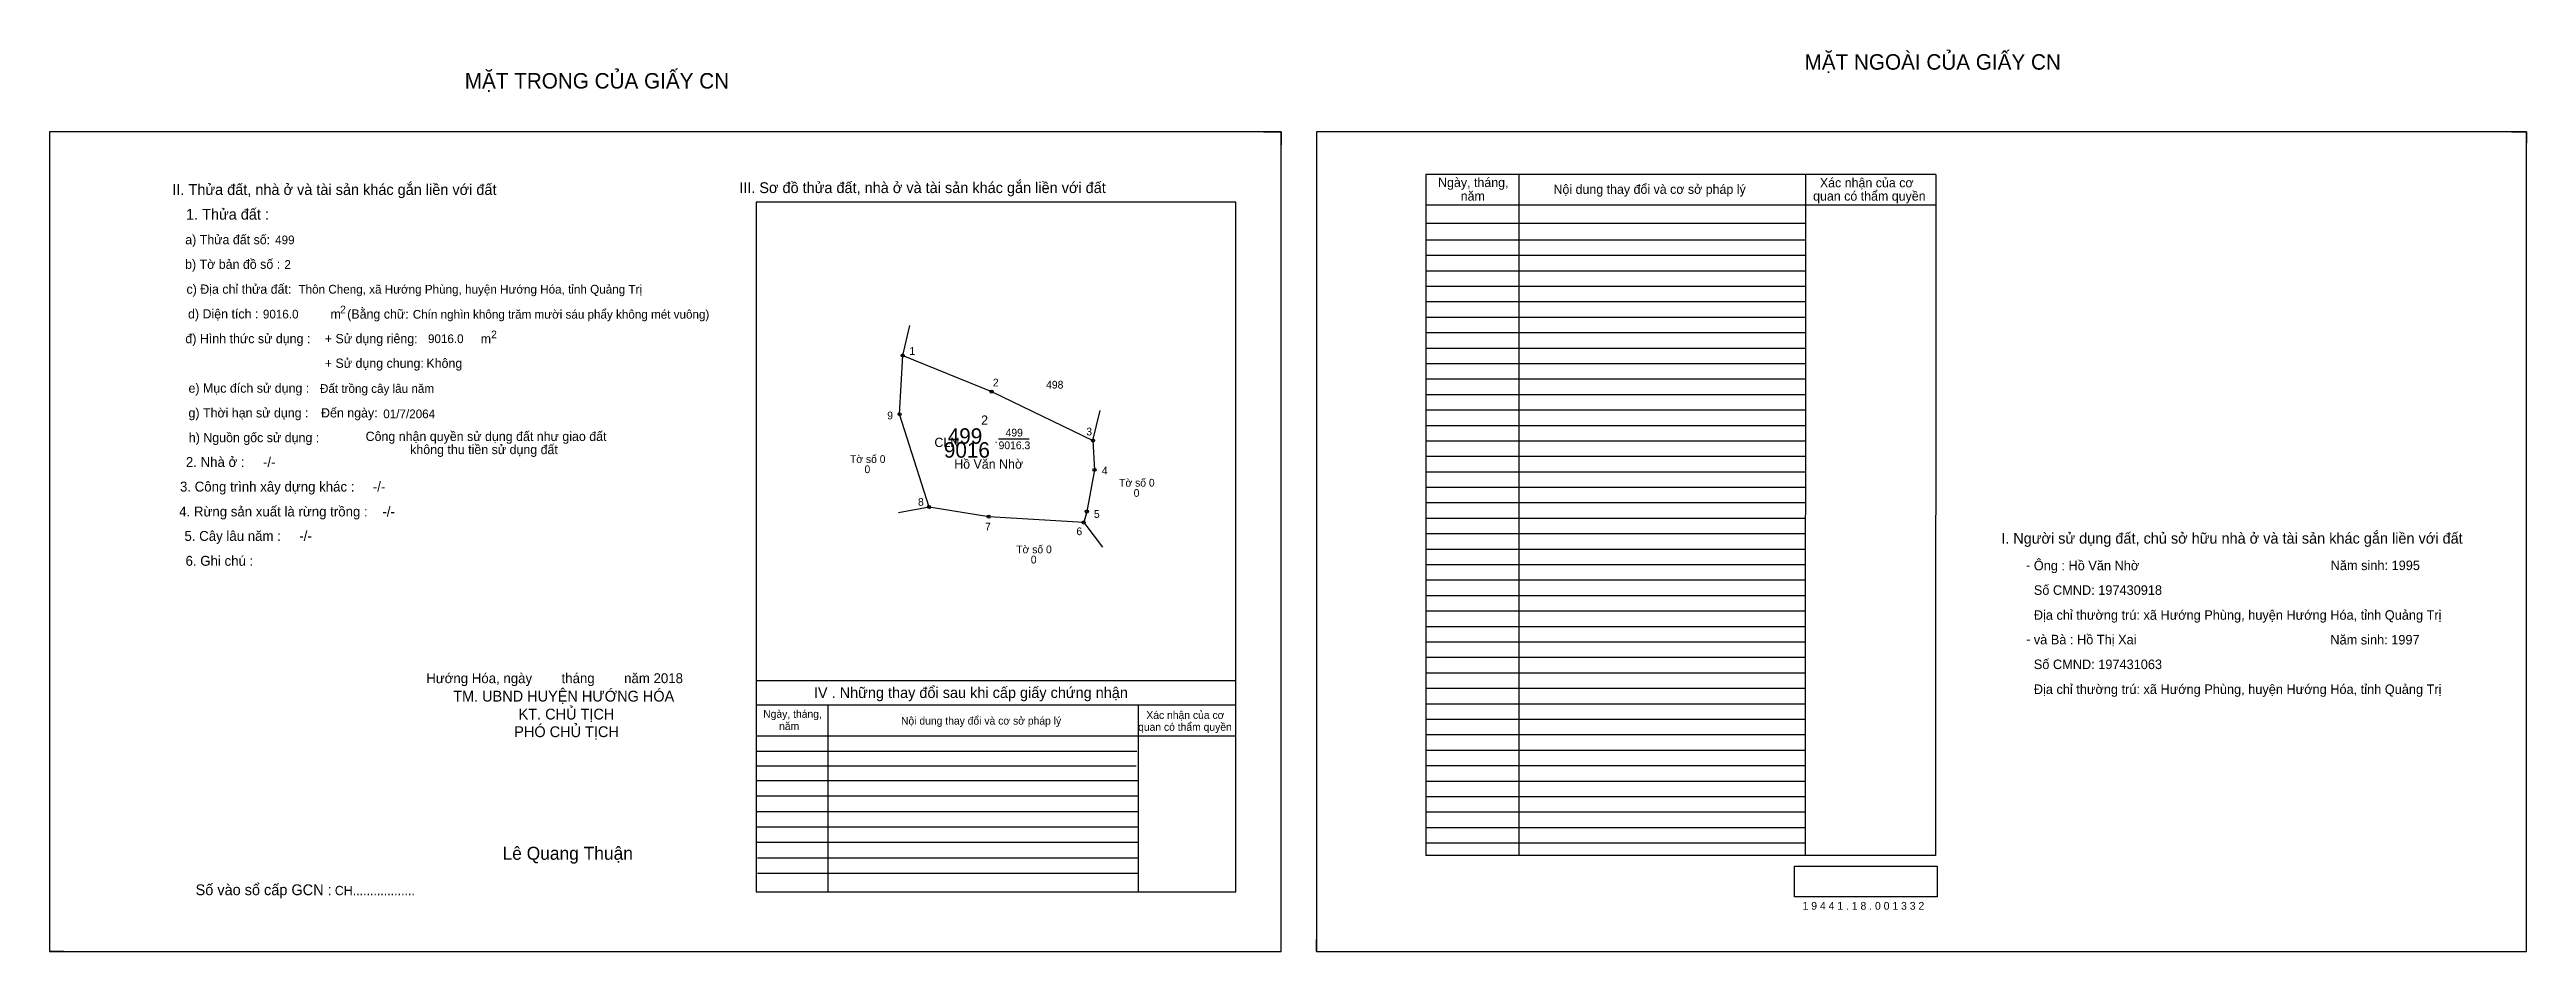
# Model space of a CAD drawing. Extents: x 529800 to 533307, y 1849711 to 1850294.
# Drawn here: x 531705 to 533307, y 1849711 to 1850294 of the extents above.
import ezdxf

# ---------------------------------------------------------------- set-up
doc = ezdxf.new("R2010")
doc.units = 0
for name, color, linetype in [('Default', 7, 'Continuous'), ('Level 10', 7, 'Continuous'), ('Level 11', 7, 'Continuous'), ('Level 13', 7, 'Continuous'), ('Level 2', 7, 'Continuous'), ('Level 27', 7, 'Continuous'), ('Level 3', 7, 'Continuous'), ('Level 36', 7, 'Continuous'), ('Level 4', 7, 'Continuous'), ('Level 5', 7, 'Continuous'), ('Level 55', 7, 'Continuous'), ('Level 6', 7, 'Continuous'), ('Level 7', 7, 'Continuous'), ('Level 8', 7, 'Continuous'), ('Level 9', 7, 'Continuous')]:
    doc.layers.add(name, color=color, linetype=linetype)

msp = doc.modelspace()

# ---------------------------------------------------------------- linework, layer by layer
at = {"layer": 'Level 10'}
for p, q in [((532490.3, 1850240.6), (532501.6, 1850240.6)), ((532501.6, 1850240.6), (532501.6, 1850232.2)), ((533297.1, 1850240.6), (533306.7, 1850240.6)), ((533306.7, 1850240.6), (533306.7, 1850233.2)), ((532312.6, 1849991.7), (532274, 1849998)), ((532374, 1849988), (532312.6, 1849991.7)), ((531705.5, 1849718.4), (531705.5, 1849710.6)), ((531714.7, 1849710.6), (531705.5, 1849710.6)), ((532524.4, 1849710.6), (532524.4, 1849718.4)), ((532524.4, 1849710.6), (532531.5, 1849710.6))]:
    msp.add_line(p, q, dxfattribs=at)
for points in [[(531705.5, 1849710.6), (532501.6, 1849710.6), (532501.6, 1850240.6), (531705.5, 1850240.6)], [(532524.4, 1849710.6), (533306.7, 1849710.6), (533306.7, 1850240.6), (532524.4, 1850240.6)], [(532380, 1850041), (532381, 1850022), (532376, 1849995), (532374, 1849988), (532312.6, 1849991.7), (532274, 1849998), (532255, 1850058), (532257, 1850096), (532314.4, 1850072.6)]]:
    msp.add_lwpolyline(points, close=True, dxfattribs=at)
at = {"layer": 'Level 11'}
for centre in [(532257, 1850096), (532255, 1850058), (532314.4, 1850072.6), (532380, 1850041), (532380, 1850041), (532381, 1850022), (532274, 1849998), (532376, 1849995), (532312.6, 1849991.7), (532374, 1849988)]:
    msp.add_circle(centre, 1, dxfattribs=at)
at = {"layer": 'Level 27'}
for p, q in [((532257, 1850096), (532261.7, 1850115.4)), ((532380, 1850041), (532384.6, 1850060.5)), ((532274, 1849998), (532254.3, 1849994.3)), ((532374, 1849988), (532386.2, 1849972.1))]:
    msp.add_line(p, q, dxfattribs=at)
at = {"layer": 'Level 6'}
msp.add_lwpolyline([(532833.4, 1849765.7), (532925.8, 1849765.7), (532925.8, 1849745.9), (532833.4, 1849745.9)], close=True, dxfattribs=at)
at = {"layer": 'Level 7'}
for p, q in [((532840.4, 1850170.6), (532595.2, 1850170.6)), ((532840.4, 1850160.6), (532595.2, 1850160.6)), ((532840.4, 1850150.6), (532595.2, 1850150.6)), ((532840.4, 1850140.6), (532595.2, 1850140.6)), ((532840.4, 1850130.6), (532595.2, 1850130.6)), ((532840.4, 1850120.6), (532595.2, 1850120.6)), ((532840.4, 1850110.6), (532595.2, 1850110.6)), ((532840.4, 1850100.6), (532595.2, 1850100.6)), ((532840.4, 1850090.6), (532595.2, 1850090.6)), ((532840.4, 1850080.6), (532595.2, 1850080.6)), ((532840.4, 1850070.6), (532595.2, 1850070.6)), ((532840.4, 1850060.6), (532595.2, 1850060.6)), ((532840.4, 1850050.6), (532595.2, 1850050.6)), ((532840.4, 1850040.6), (532595.2, 1850040.6)), ((532840.4, 1850030.6), (532595.2, 1850030.6)), ((532840.4, 1850020.6), (532595.2, 1850020.6)), ((532840.4, 1850010.6), (532595.2, 1850010.6)), ((532840.4, 1850000.6), (532595.2, 1850000.6)), ((532840.4, 1849990.6), (532595.2, 1849990.6)), ((532840.4, 1849980.6), (532595.2, 1849980.6)), ((532840.4, 1849970.6), (532595.2, 1849970.6)), ((532840.4, 1849960.6), (532595.2, 1849960.6)), ((532840.4, 1849950.6), (532595.2, 1849950.6)), ((532840.4, 1849940.6), (532595.2, 1849940.6)), ((532840.4, 1849930.6), (532595.2, 1849930.6)), ((532840.4, 1849920.6), (532595.2, 1849920.6)), ((532840.4, 1849910.6), (532595.2, 1849910.6)), ((532840.4, 1849900.6), (532595.2, 1849900.6)), ((532840.4, 1849890.6), (532595.2, 1849890.6)), ((532840.4, 1849880.6), (532595.2, 1849880.6)), ((532840.4, 1849870.6), (532595.2, 1849870.6)), ((532840.4, 1849860.6), (532595.2, 1849860.6)), ((532840.4, 1849850.6), (532595.2, 1849850.6)), ((532408.4, 1849839.9), (532162.3, 1849839.9)), ((532840.4, 1849840.6), (532595.2, 1849840.6)), ((532407.9, 1849830.4), (532162.3, 1849830.4)), ((532409.2, 1849821), (532162.3, 1849821)), ((532840.4, 1849830.6), (532595.2, 1849830.6)), ((532840.4, 1849820.6), (532595.2, 1849820.6)), ((532409.2, 1849811), (532162.3, 1849811)), ((532840.4, 1849810.6), (532595.2, 1849810.6)), ((532409.2, 1849801), (532162.3, 1849801)), ((532409.2, 1849791), (532162.3, 1849791)), ((532840.4, 1849800.6), (532595.2, 1849800.6)), ((532840.4, 1849790.6), (532595.2, 1849790.6)), ((532409.2, 1849781), (532162.3, 1849781)), ((532409.2, 1849771), (532163.1, 1849771)), ((532840.4, 1849780.6), (532595.2, 1849780.6)), ((532409.2, 1849761), (532163.1, 1849761))]:
    msp.add_line(p, q, dxfattribs=at)
at = {"layer": 'Level 8'}
for p, q in [((532924.8, 1850213.1), (532595.2, 1850213.1)), ((532595.2, 1850213.1), (532595.2, 1849772.6)), ((532655.2, 1850213.1), (532655.2, 1849772.6)), ((532840.6, 1850212.9), (532840.4, 1849772.6)), ((532924.8, 1850213.1), (532924.7, 1849772.6)), ((532472.3, 1850195.2), (532162.3, 1850195.2)), ((532162.3, 1850195.2), (532162.3, 1849749.2)), ((532472.3, 1849749.2), (532472.3, 1850195.2)), ((532924.8, 1850193.1), (532595.2, 1850193.1)), ((532840.4, 1850181.3), (532595.2, 1850181.3)), ((532472.3, 1849885.6), (532162.3, 1849885.6)), ((532472.3, 1849869.9), (532162.3, 1849869.9)), ((532208.5, 1849869.9), (532208.5, 1849749.2)), ((532409.2, 1849869.9), (532409.2, 1849749.2)), ((532472.3, 1849849.9), (532162.3, 1849849.9)), ((532924.7, 1849772.6), (532595.2, 1849772.6)), ((532162.3, 1849749.2), (532472.3, 1849749.2))]:
    msp.add_line(p, q, dxfattribs=at)
at = {"layer": 'Level 9'}
msp.add_line((532319, 1850042), (532338.7, 1850042), dxfattribs=at)

# ---------------------------------------------------------------- texts
at = {"layer": 'Default'}
for s, p in [('e) Mục đích sử dụng :', (531795.3, 1850071.9)), ('g) Thời hạn sử dụng :', (531795.3, 1850055.9)), ('Đến ngày:', (531881, 1850055.9)), ('h) Nguồn gốc sử dụng :', (531795.5, 1850039.9)), ('Công nhận quyền sử dụng đất như giao đất', (531909.8, 1850040.7)), ('không thu tiền sử dụng đất', (531938.6, 1850032.2))]:
    msp.add_text(s, height=6, dxfattribs=at).set_placement(p)
at = {"layer": 'Level 13'}
for s, p in [('499', (532323.5, 1850043.6)), ('.', (532316.5, 1850039.5)), ('9016.3', (532319, 1850035.4))]:
    msp.add_text(s, height=5, dxfattribs=at).set_placement(p)
at = {"layer": 'Level 2'}
msp.add_text('Hồ Văn Nhờ', height=6, dxfattribs=at).set_placement((532290.3, 1850022.8))
at = {"layer": 'Level 3'}
msp.add_text('CLN', height=6, dxfattribs=at).set_placement((532277.5, 1850036.8))
at = {"layer": 'Level 36'}
for s, p in [('498', (532349.7, 1850074.6)), ('Tờ số 0', (532222.9, 1850026.5)), ('0', (532232.3, 1850019.9)), ('Tờ số 0', (532396.9, 1850011.2)), ('0', (532406.3, 1850004.6)), ('Tờ số 0', (532330.4, 1849968.1)), ('0', (532339.8, 1849961.5))]:
    msp.add_text(s, height=5, dxfattribs=at).set_placement(p)
at = {"layer": 'Level 4'}
msp.add_text('499', height=10, dxfattribs=at).set_placement((532286.1, 1850038.9))
at = {"layer": 'Level 5'}
msp.add_text('9016', height=10, dxfattribs=at).set_placement((532283.6, 1850029.9))
at = {"layer": 'Level 55'}
for s, height, p in [('498', 0.22, (532256.8, 1850095.8)), ('1', 0.8, (532256.8, 1850096)), ('0', 0.22, (532256.9, 1850095.8)), ('9', 0.8, (532254.7, 1850058)), ('2', 0.8, (532314.1, 1850072.6)), ('498', 0.22, (532314.2, 1850072.4)), ('0', 0.22, (532254.9, 1850057.8)), ('3', 0.8, (532379.8, 1850041)), ('498', 0.22, (532379.8, 1850040.8)), ('0', 0.22, (532379.9, 1850040.8)), ('0', 0.22, (532379.9, 1850040.8)), ('4', 0.8, (532380.7, 1850022)), ('0', 0.22, (532380.9, 1850021.8)), ('0', 0.22, (532380.9, 1850021.8)), ('8', 0.8, (532273.7, 1849998)), ('0', 0.22, (532273.9, 1849997.8)), ('0', 0.22, (532273.9, 1849997.8)), ('0', 0.22, (532273.9, 1849997.8)), ('5', 0.8, (532375.7, 1849995)), ('0', 0.22, (532375.9, 1849994.8)), ('0', 0.22, (532375.9, 1849994.8)), ('7', 0.8, (532312.3, 1849991.7)), ('0', 0.22, (532312.5, 1849991.5)), ('0', 0.22, (532312.5, 1849991.5)), ('6', 0.8, (532373.7, 1849988)), ('0', 0.22, (532373.9, 1849987.8)), ('0', 0.22, (532373.9, 1849987.8)), ('0', 0.22, (532373.9, 1849987.8)), ('0', 0.22, (532373.9, 1849987.8))]:
    msp.add_text(s, height=height, dxfattribs=at).set_placement(p)
at = {"layer": 'Level 6'}
for s, height, p in [('499', 5.63, (531851.3, 1850167.9)), ('2', 5.63, (531857.3, 1850152)), ('Thôn Cheng, xã Hướng Phùng, huyện Hướng Hóa, tỉnh Quảng Trị', 5.64, (531866.4, 1850136)), ('9016.0', 5.63, (531843.4, 1850119.9)), ('Chín nghìn không trăm mười sáu phẩy không mét vuông)', 5.632, (531940.3, 1850119.8)), ('9016.0', 5.63, (531950.1, 1850104)), ('Đất trồng cây lâu năm', 5.64, (531880.3, 1850071.8)), ('01/7/2064', 5.64, (531921.2, 1850055.4)), ('Ông : Hồ Văn Nhờ', 6.16, (532988.2, 1849957.1)), ('Năm sinh: 1995', 6.16, (533180.1, 1849957.2)), ('Số CMND: 197430918', 6.16, (532988.2, 1849941.2)), ('Địa chỉ thường trú: xã Hướng Phùng, huyện Hướng Hóa, tỉnh Quảng Trị', 6.16, (532988.2, 1849925.1)), ('và Bà : Hồ Thị Xai', 6.16, (532988.2, 1849909.2)), ('Năm sinh: 1997', 6.16, (533179.9, 1849909.1)), ('Số CMND: 197431063', 6.16, (532988.2, 1849893.2)), ('Địa chỉ thường trú: xã Hướng Phùng, huyện Hướng Hóa, tỉnh Quảng Trị', 6.16, (532988.2, 1849877.1)), ('1 9 4 4 1 . 1 8 . 0 0 1 3 3 2', 5.04, (532838.7, 1849737.6))]:
    msp.add_text(s, height=height, dxfattribs=at).set_placement(p)
at = {"layer": 'Level 7'}
for s, height, p in [('MẶT NGOÀI CỦA GIẤY CN', 10, (532840, 1850280.8)), ('MẶT TRONG CỦA GIẤY CN', 10, (531973.9, 1850268.6)), ('II. Thửa đất, nhà ở và tài sản khác gắn liền với đất', 7, (531784.9, 1850199.8)), ('III. Sơ đồ thửa đất, nhà ở và tài sản khác gắn liền với đất', 7, (532151.3, 1850201)), ('Ngày, tháng,', 6, (532603.1, 1850204.9)), ('Nội dung thay đổi và cơ sở pháp lý', 6, (532677.7, 1850200.5)), (' quan có thẩm quyền', 6, (532843.3, 1850196.1)), ('Xác nhận của cơ', 6, (532849.9, 1850204.7)), ('1. Thửa đất :', 7, (531793.7, 1850183.8)), ('năm', 6, (532617.7, 1850196.1)), ('a) Thửa đất số:', 6, (531793.2, 1850167.9)), ('b) Tờ bản đồ số :', 6, (531793.1, 1850152)), ('c) Địa chỉ thửa đất:', 6, (531794, 1850135.9)), ('d) Diện tích :', 6, (531795, 1850119.9)), ('m', 6, (531887.1, 1850119.8)), ('2', 5, (531893.3, 1850123.2)), ('(Bằng chữ:', 6, (531897.9, 1850119.8)), ('đ) Hình thức sử dụng :', 6, (531793.3, 1850103.9)), ('+ Sử dụng riêng:', 6, (531883.4, 1850103.9)), ('m', 6, (531984.2, 1850103.8)), ('2', 5, (531990.9, 1850107.1)), ('+ Sử dụng chung:', 6, (531883.4, 1850088)), ('Không', 6, (531949.1, 1850088)), ('2', 6, (532307.7, 1850051.2)), ('2. Nhà ở :     -/-', 6.4, (531793.6, 1850023.9)), ('3. Công trình xây dựng khác :     -/-', 6.4, (531789.8, 1850008)), ('4. Rừng sản xuất là rừng trồng :    -/-', 6.4, (531789.3, 1849991.9)), ('5. Cây lâu năm :     -/-', 6.4, (531792.7, 1849976.1)), ('I. Người sử dụng đất, chủ sở hữu nhà ở và tài sản khác gắn liền với đất', 7, (532967.1, 1849974.3)), ('6. Ghi chú :', 6.4, (531793.4, 1849960)), ('-', 6.4, (532983.1, 1849957.3)), ('-', 6.4, (532983.2, 1849909.4)), ('Hướng Hóa, ngày        tháng        năm 2018', 6.4, (531949, 1849884.1)), ('IV . Những thay đổi sau khi cấp giấy chứng nhận', 7, (532199.6, 1849874.5)), ('TM. UBND HUYỆN HƯỚNG HÓA', 7, (531966.4, 1849872.2)), ('KT. CHỦ TỊCH', 7, (532008.7, 1849860.6)), ('Ngày, tháng,', 5, (532166.8, 1849861.7)), ('Xác nhận của cơ', 5, (532414.5, 1849861)), ('PHÓ CHỦ TỊCH', 7, (532005.9, 1849849.2)), ('năm', 5, (532177.1, 1849853.8)), ('Nội dung thay đổi và cơ sở pháp lý', 5, (532255.9, 1849857.3)), (' quan có thẩm quyền', 5, (532407.3, 1849853.3)), ('Lê Quang Thuận', 8.4, (531998.3, 1849769.9)), ('Số vào sổ cấp GCN :', 7, (531799.9, 1849747)), ('CH..................', 6, (531889.9, 1849747))]:
    msp.add_text(s, height=height, dxfattribs=at).set_placement(p)
at = {"layer": 'Level 9'}
for s, p in [('1', (532261.3, 1850096.4)), ('2', (532315.3, 1850076)), ('9', (532247, 1850054.7)), ('3', (532375.7, 1850044.3)), ('4', (532385.7, 1850019.1)), ('8', (532266.9, 1849998.8)), ('5', (532380.6, 1849991)), ('7', (532310.2, 1849982.8)), ('6', (532369.3, 1849979.8))]:
    msp.add_text(s, height=5, dxfattribs=at).set_placement(p)

doc.saveas('drawing.dxf')
